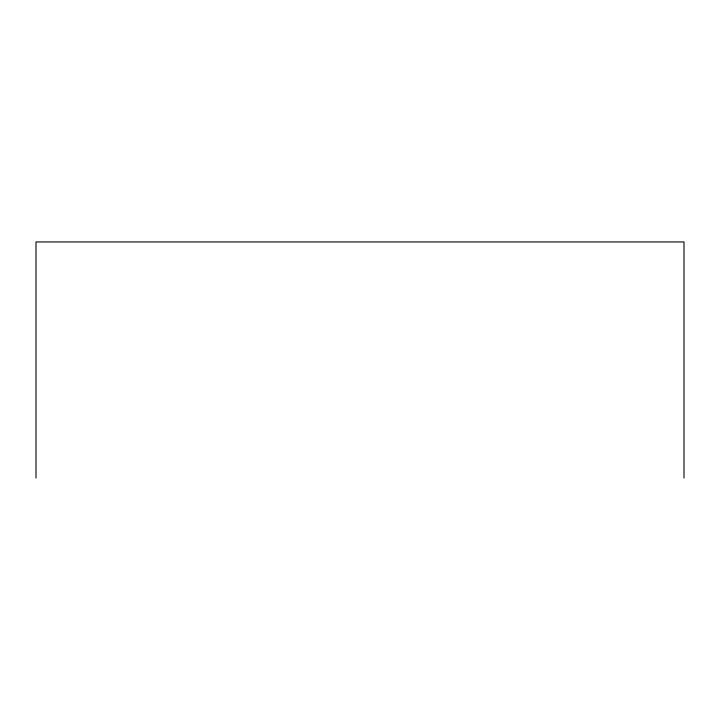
<?xml version="1.0" encoding="UTF-8"?>
<svg xmlns="http://www.w3.org/2000/svg" width="720" height="720" viewBox="0 0 720 720"><rect width="100%" height="100%" fill="white"/><g stroke="black" fill="none" stroke-linecap="round" stroke-linejoin="round"><path stroke-width="1.08" d="M684 478.044L684 241.956L36 241.956L36 478.044"/></g></svg>
